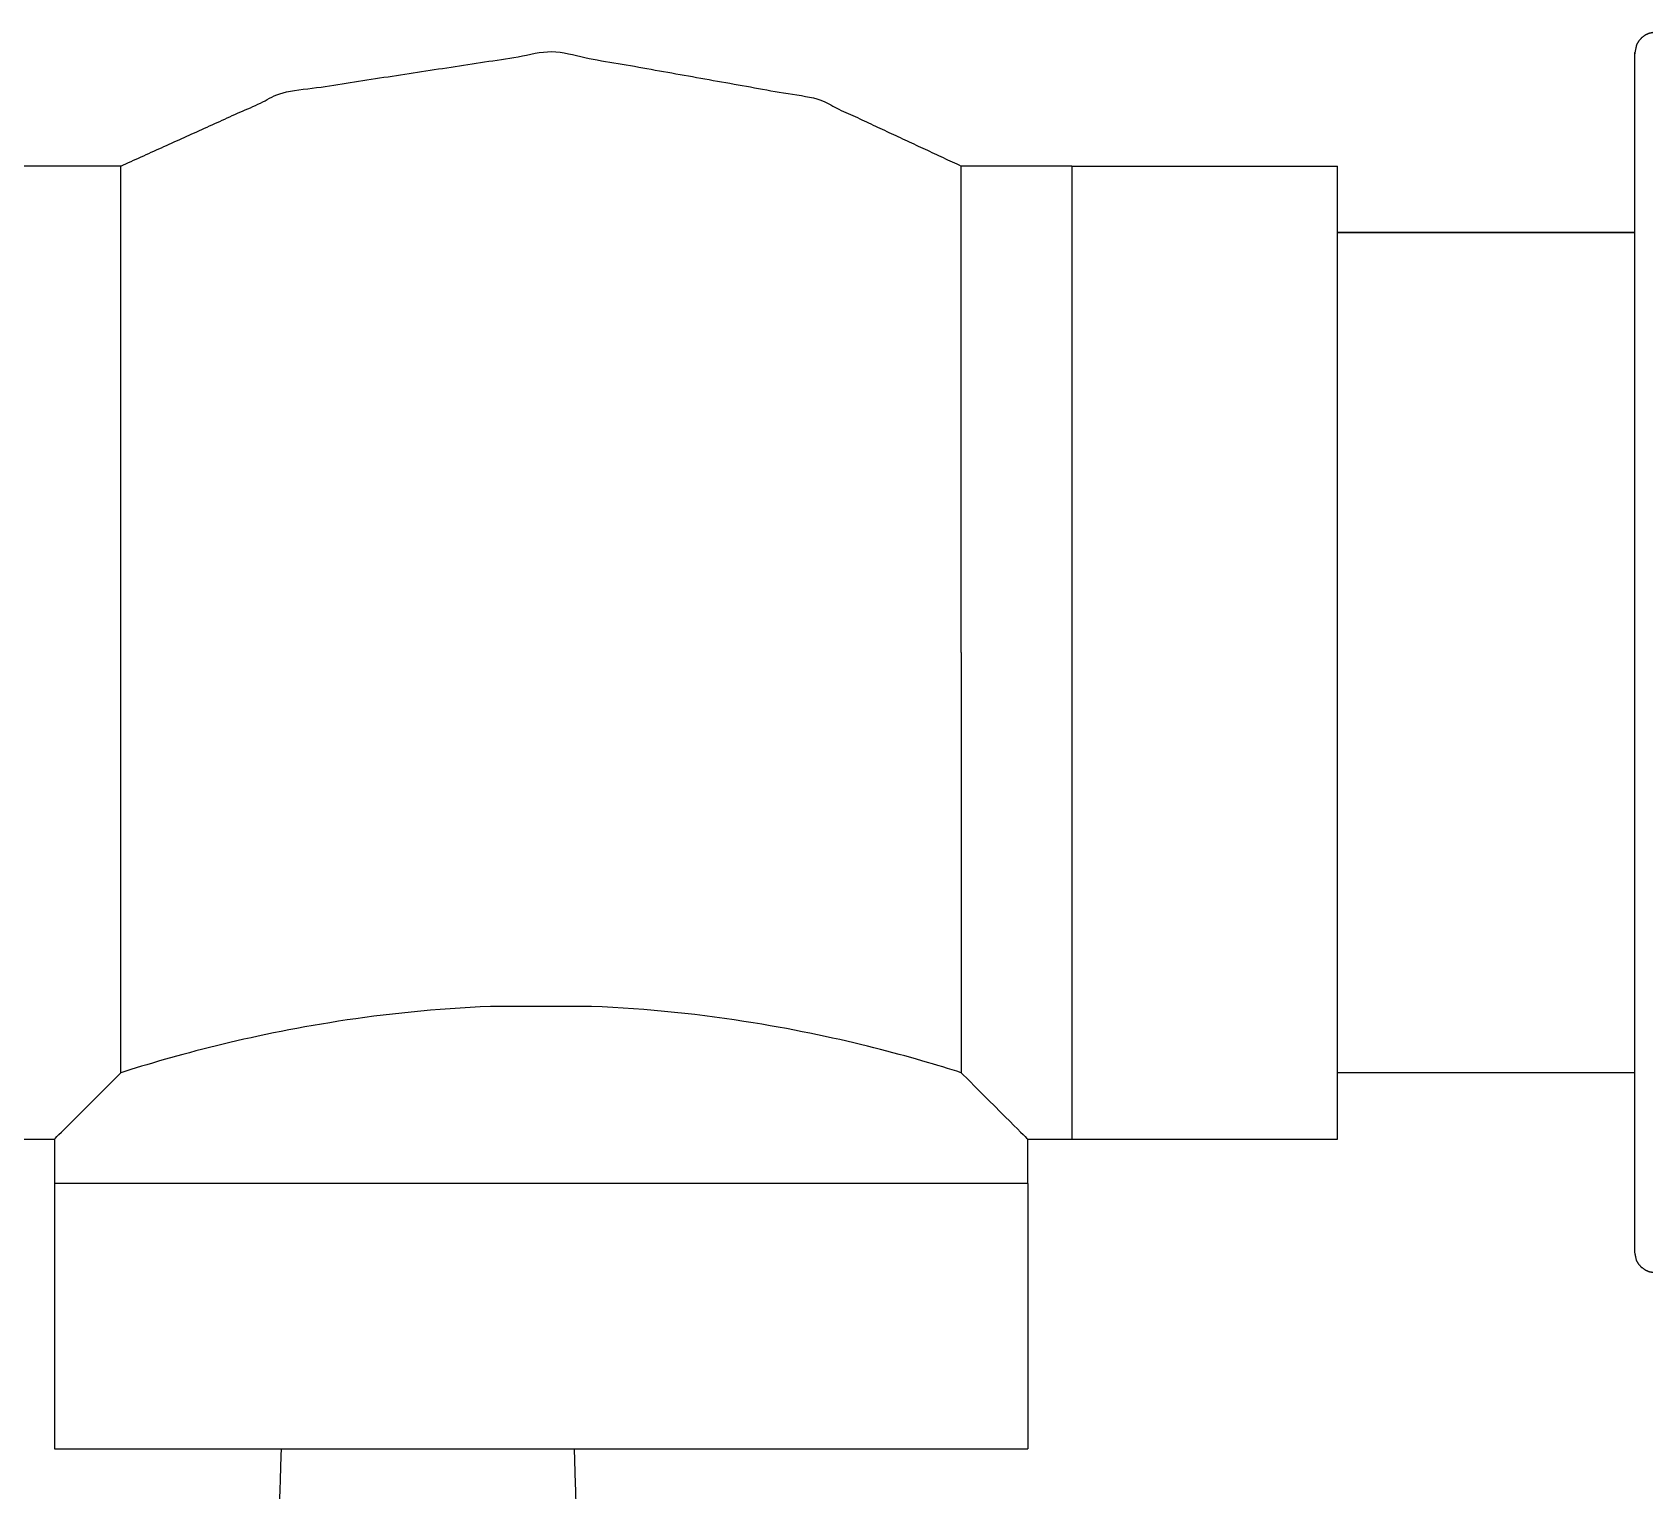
# Model space of a CAD drawing. Extents: x -6531732 to 89637, y -8915 to 32458.
# Drawn here: x 71187 to 71302.8, y 19837.2 to 19941.9 of the extents above; entities that cross this region are included whole.
import ezdxf

# ---------------------------------------------------------------- set-up
doc = ezdxf.new("R2010")
doc.units = 0
doc.layers.add('SAN-MC-TEXT', color=7, linetype='Continuous')

# ---------------------------------------------------------------- blocks, each defined once
blk = doc.blocks.new('VALVE_04.0 (100)_751_201_F')
at = {"extrusion": (-1, 6.12303e-17, 0)}
for p, q in [((-4.25, 10.2975), (-5.09, 10.2975)), ((-4.25, 7.9225), (-5.09, 7.9225))]:
    blk.add_line(p, q, dxfattribs=at)
for points, degree, knots in [([(-4.1931, 10.863), (-4.2086, 10.8601), (-4.2201, 10.855), (-4.2303, 10.8476), (-4.2386, 10.8382), (-4.2449, 10.8273), (-4.25, 10.8031)], 1, [0, 0, 0.01575607, 0.02832245, 0.04088883, 0.0534552, 0.06602158, 0.09078893, 0.09078893]), ([(-8.5271, 10.485), (-8.0689, 10.6921), (-7.3096, 10.8083), (-6.5611, 10.6751), (-6.1529, 10.485)], 1, [0, 0, 0.502797, 1.270996, 2.031185, 2.481492, 2.481492]), ([(-7.4829, 8.11), (-7.793, 8.0978), (-8.0598, 8.0475), (-8.363, 7.9729), (-8.454, 7.9461), (-8.5271, 7.9229)], 3, [0, 0, 0, 0, 0.649687, 0.649687, 1, 1, 1, 1]), ([(-7.4829, 8.11), (-7.793, 8.0978), (-8.0598, 8.0475), (-8.363, 7.9729), (-8.454, 7.9461), (-8.5271, 7.9229)], 3, [0, 0, 0, 0, 0.649687, 0.649687, 1, 1, 1, 1]), ([(-6.1529, 7.9229), (-6.2836, 7.9645), (-6.4836, 8.0219), (-6.8833, 8.087), (-7.0375, 8.1037), (-7.1971, 8.11)], 3, [0, 0, 0, 0, 0.642591, 0.642591, 1, 1, 1, 1]), ([(-6.1529, 7.9229), (-6.2836, 7.9645), (-6.4836, 8.0219), (-6.8833, 8.087), (-7.0375, 8.1037), (-7.1971, 8.11)], 3, [0, 0, 0, 0, 0.642591, 0.642591, 1, 1, 1, 1]), ([(-4.1931, 7.357), (-4.2086, 7.3599), (-4.2201, 7.365), (-4.2303, 7.3724), (-4.2386, 7.3818), (-4.2449, 7.3927), (-4.25, 7.4169)], 1, [0, 0, 0.01575607, 0.02832245, 0.04088883, 0.0534552, 0.06602158, 0.09078893, 0.09078893])]:
    blk.add_open_spline(points, degree=degree, knots=knots)
for points, weights, knots in [([(-4.25, 7.4169), (-4.25, 7.4169), (-4.25, 8.2635), (-4.25, 10.8031), (-4.25, 10.8031)], [0.75, 0.75, 1, 0.5, 1], [60.381453, 60.381453, 60.381453, 79.841937, 79.841937, 118.762905, 118.762905, 118.762905]), ([(-7.1971, 8.11), (-7.2683, 8.11), (-7.34, 8.11), (-7.4117, 8.11), (-7.4829, 8.11)], [0.960787621089, 0.978869349148, 1, 0.978869349148, 0.960787621089], [6.3237138, 6.3237138, 6.3237138, 6.4795348, 6.4795348, 6.6353559, 6.6353559, 6.6353559]), ([(-7.1971, 8.11), (-7.2683, 8.11), (-7.34, 8.11), (-7.4117, 8.11), (-7.4829, 8.11)], [0.960787621089, 0.978869349148, 1, 0.978869349148, 0.960787621089], [6.3237138, 6.3237138, 6.3237138, 6.4795348, 6.4795348, 6.6353559, 6.6353559, 6.6353559])]:
    blk.add_rational_spline(points, weights, degree=2, knots=knots)
for points, degree in [([(-8.5271, 10.485), (-8.84, 10.485)], 1), ([(-8.5271, 10.485), (-8.84, 10.485)], 1), ([(-5.84, 10.485), (-6.1529, 10.485)], 1), ([(-5.84, 10.485), (-6.1529, 10.485)], 1), ([(-5.84, 10.485), (-5.09, 10.485)], 1), ([(-5.84, 10.485), (-5.84, 9.7975)], 1), ([(-5.84, 10.485), (-5.84, 9.7975)], 1), ([(-5.84, 10.485), (-5.09, 10.485)], 1), ([(-5.09, 9.11), (-5.09, 10.485)], 1), ([(-5.09, 9.11), (-5.09, 10.485)], 1), ([(-5.09, 10.2975), (-4.25, 10.2975)], 1), ([(-5.84, 9.7975), (-5.84, 9.11)], 1), ([(-5.84, 9.7975), (-5.84, 9.11)], 1), ([(-5.84, 9.11), (-5.84, 8.4225)], 1), ([(-5.84, 9.11), (-5.84, 8.4225)], 1), ([(-5.09, 7.735), (-5.09, 9.11)], 1), ([(-5.09, 7.735), (-5.09, 9.11)], 1), ([(-5.84, 8.4225), (-5.84, 7.735)], 1), ([(-5.84, 8.4225), (-5.84, 7.735)], 1), ([(-8.715, 7.735), (-8.715, 7.735), (-8.6434, 7.8066), (-8.5271, 7.9229)], 3), ([(-8.715, 7.735), (-8.715, 7.735), (-8.6434, 7.8066), (-8.5271, 7.9229)], 3), ([(-6.1529, 7.9229), (-6.037, 7.807), (-5.965, 7.735), (-5.965, 7.735)], 3), ([(-6.1529, 7.9229), (-6.037, 7.807), (-5.965, 7.735), (-5.965, 7.735)], 3), ([(-8.84, 7.735), (-8.715, 7.735)], 1), ([(-8.84, 7.735), (-8.715, 7.735)], 1), ([(-8.715, 7.735), (-8.715, 7.61)], 1), ([(-8.715, 7.735), (-8.715, 7.61)], 1), ([(-5.965, 7.61), (-5.965, 7.735)], 1), ([(-5.965, 7.61), (-5.965, 7.735)], 1), ([(-5.965, 7.735), (-5.84, 7.735)], 1), ([(-5.965, 7.735), (-5.84, 7.735)], 1), ([(-5.84, 7.735), (-5.09, 7.735)], 1), ([(-5.84, 7.735), (-5.09, 7.735)], 1), ([(-8.715, 7.61), (-8.715, 6.86)], 1), ([(-8.0275, 7.61), (-8.715, 7.61)], 1), ([(-8.0275, 7.61), (-8.715, 7.61)], 1), ([(-8.715, 7.61), (-8.715, 6.86)], 1), ([(-7.34, 7.61), (-8.0275, 7.61)], 1), ([(-7.34, 7.61), (-8.0275, 7.61)], 1), ([(-6.6525, 7.61), (-7.34, 7.61)], 1), ([(-6.6525, 7.61), (-7.34, 7.61)], 1), ([(-5.965, 7.61), (-6.6525, 7.61)], 1), ([(-5.965, 7.61), (-6.6525, 7.61)], 1), ([(-5.965, 7.61), (-5.965, 6.86)], 1), ([(-5.965, 7.61), (-5.965, 6.86)], 1), ([(-8.715, 6.86), (-7.34, 6.86)], 1), ([(-8.715, 6.86), (-7.34, 6.86)], 1), ([(-8.08, 6.65), (-8.0735, 6.86)], 1), ([(-8.08, 6.65), (-8.0735, 6.86)], 1), ([(-7.34, 6.86), (-5.965, 6.86)], 1), ([(-7.34, 6.86), (-5.965, 6.86)], 1), ([(-7.2465, 6.86), (-7.24, 6.65)], 1)]:
    blk.add_open_spline(points, degree=degree)
for points, weights in [([(-8.5271, 9.11), (-8.5271, 10.485), (-8.5271, 10.485)], [1, 0.707106781187, 1]), ([(-8.5271, 9.11), (-8.5271, 10.485), (-8.5271, 10.485)], [1, 0.707106781187, 1]), ([(-6.1529, 9.11), (-6.1529, 10.485), (-6.1529, 10.485)], [1, 0.707106781187, 1]), ([(-6.1529, 9.11), (-6.1529, 10.485), (-6.1529, 10.485)], [1, 0.707106781187, 1]), ([(-8.5271, 7.9229), (-8.5271, 8.3211), (-8.5271, 9.11)], [0.867741023422, 0.80797125897, 1]), ([(-8.5271, 7.9229), (-8.5271, 8.3211), (-8.5271, 9.11)], [0.867741023422, 0.80797125897, 1]), ([(-6.1529, 9.11), (-6.1529, 8.3211), (-6.1529, 7.9229)], [1, 0.80797125897, 0.867741023422]), ([(-6.1529, 9.11), (-6.1529, 8.3211), (-6.1529, 7.9229)], [1, 0.80797125897, 0.867741023422])]:
    blk.add_rational_spline(points, weights, degree=2)

msp = doc.modelspace()

# ---------------------------------------------------------------- block references
at = {"layer": 'SAN-MC-TEXT', "xscale": 25.4, "yscale": 25.4, "zscale": 25.4}
msp.add_blockref('VALVE_04.0 (100)_751_201_F', (71409.99, 19665.94), dxfattribs=at)

doc.saveas('drawing.dxf')
